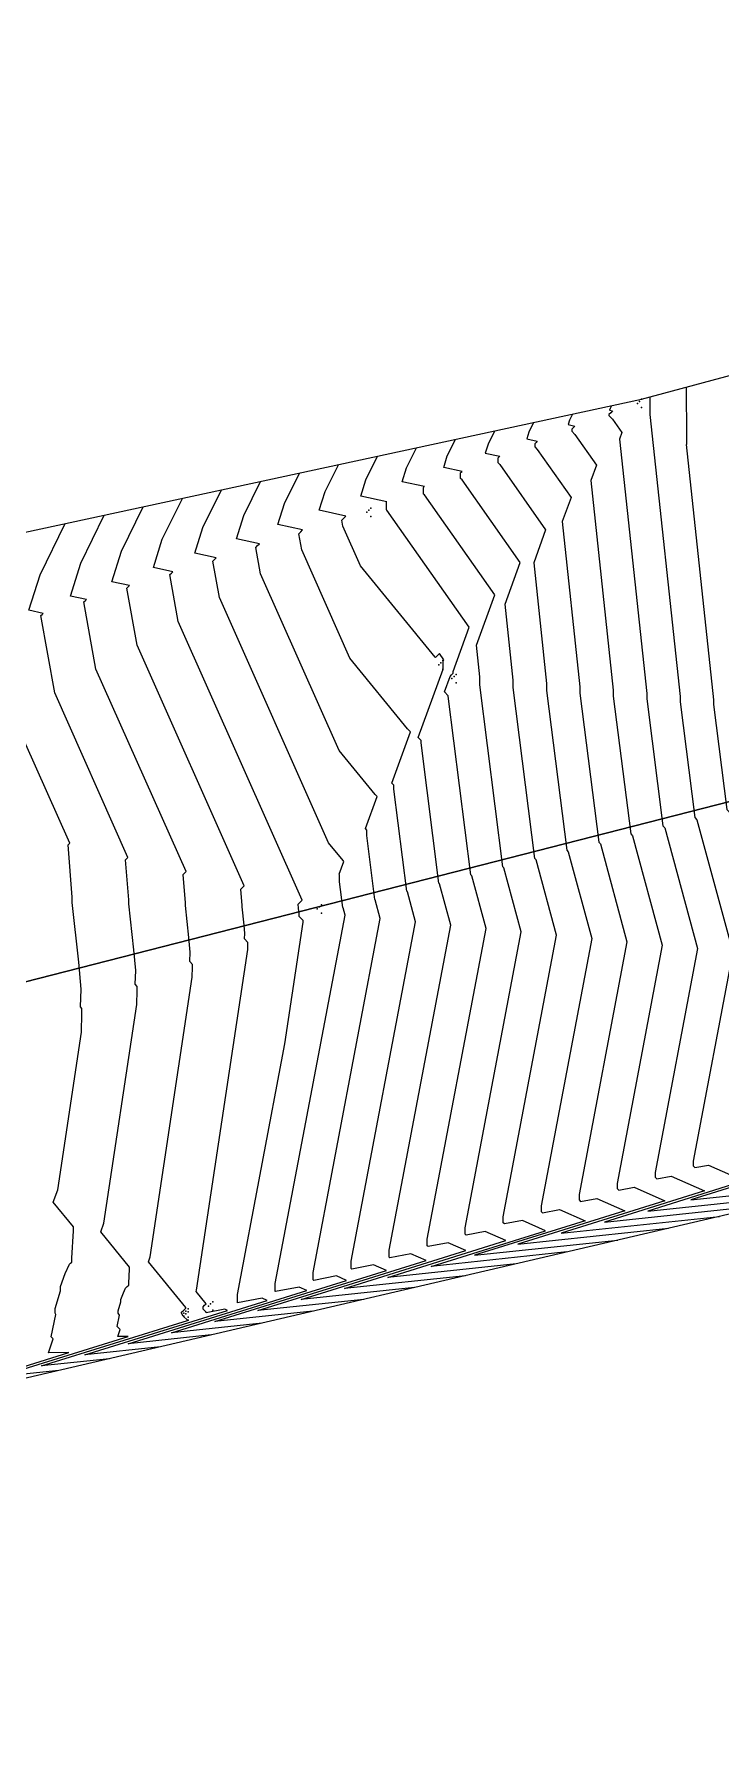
# Model space of a CAD drawing. Header units: metres. Extents: x 419582 to 423558, y 4805372 to 4807539.
# Drawn here: x 420414.8 to 420447.7, y 4805679.5 to 4805761.1 of the extents above; entities that cross this region are included whole.
import ezdxf

# ---------------------------------------------------------------- set-up
doc = ezdxf.new("R2010")
doc.units = ezdxf.units.M
for name, color, linetype in [('C-TINN', 4, 'Continuous'), ('C-TINN-BNDY', 110, 'Continuous'), ('C-TOPO-MAJR', 9, 'Continuous'), ('C-TOPO-MINR', 8, 'Continuous')]:
    doc.layers.add(name, color=color, linetype=linetype)

msp = doc.modelspace()

# ---------------------------------------------------------------- linework, layer by layer
at = {"color": 31, "lineweight": 30, "true_color": 0xffbd7a, "elevation": 1718.013}
msp.add_lwpolyline([(423449.834, 4807399.592), (423130.593, 4807500.114), (421950.92, 4806612.998), (421795.045, 4806430.988), (421305.015, 4806147.038), (421305.015, 4806147.038), (420630.083, 4805770.97), (419765.157, 4805549.54), (419617.356, 4805580.088)], dxfattribs=at)
at = {"layer": 'C-TINN', "color": 4, "linetype": 'Continuous', "lineweight": -3}
for p in [(420443.71, 4805743.45, 1631.77), (420443.81, 4805743.55, 1631.77), (420443.91, 4805743.65, 1631.77), (420443.91, 4805743.25, 1631.77), (420430.75, 4805738.24, 1624.58), (420430.85, 4805738.34, 1624.58), (420430.95, 4805738.44, 1624.58), (420430.95, 4805738.04, 1624.58), (420434.2, 4805730.93, 1623.97), (420434.3, 4805731.03, 1623.97), (420434.4, 4805731.13, 1623.97), (420434.4, 4805730.73, 1623.97), (420434.83, 4805730.27, 1625.29), (420434.93, 4805730.37, 1625.29), (420435.03, 4805730.47, 1625.29), (420435.03, 4805730.07, 1625.29), (420428.58, 4805719.44, 1620.33), (420428.38, 4805719.24, 1620.33), (420428.48, 4805719.34, 1620.33), (420428.58, 4805719.04, 1620.33), (420421.99, 4805699.88, 1618.04), (420422.09, 4805699.98, 1618.04), (420422.09, 4805699.84, 1618.01), (420422.19, 4805700.08, 1618.04), (420422.19, 4805699.94, 1618.01), (420423.17, 4805700.22, 1619.35), (420423.27, 4805700.32, 1619.35), (420423.37, 4805700.42, 1619.35), (420423.37, 4805700.02, 1619.35), (420421.99, 4805699.74, 1618.01), (420422.19, 4805699.68, 1618.04), (420422.19, 4805699.54, 1618.01)]:
    msp.add_point(p, dxfattribs=at)
at = {"layer": 'C-TINN-BNDY', "color": 110, "linetype": 'Continuous', "lineweight": -3, "flags": 128}
for points in [[(419987.22, 4805626.86), (420067.42, 4805642.58), (420130.36, 4805657.89), (420174.19, 4805669.18), (420298.87, 4805712.34), (420443.91, 4805743.65), (420493.5, 4805756.98)], [(420641.64, 4805749.79), (420396.34, 4805692.54), (420350.89, 4805680.81), (420176.36, 4805633.4), (420029.12, 4805597.02), (419709.39, 4805488.05)]]:
    msp.add_lwpolyline(points, dxfattribs=at)
at = {"layer": 'C-TOPO-MAJR', "color": 9, "linetype": 'Continuous', "lineweight": -3, "flags": 128}
for points, elevation in [([(420440.603, 4805742.936), (420440.458, 4805742.642), (420440.394, 4805742.439), (420440.72, 4805742.367), (420440.644, 4805742.292), (420440.569, 4805742.217), (420440.569, 4805742.118), (420440.72, 4805741.967), (420441.752, 4805740.5), (420441.484, 4805739.759), (420442.558, 4805729.724), (420442.558, 4805729.433), (420443.392, 4805722.831), (420443.479, 4805722.744), (420444.899, 4805717.503), (420442.737, 4805706.09), (420442.737, 4805705.847), (420442.815, 4805705.768), (420443.549, 4805705.909), (420445.017, 4805705.258), (420440.056, 4805703.711), (420447.639, 4805704.513)], 1630), ([(420435.471, 4805701.673), (420429.687, 4805701.061), (420435.498, 4805702.874), (420434.642, 4805703.253), (420433.686, 4805703.07), (420433.644, 4805703.111), (420433.644, 4805703.428), (420436.461, 4805718.298), (420435.775, 4805720.829), (420435.733, 4805720.871), (420434.653, 4805729.425), (420434.653, 4805729.448), (420434.465, 4805729.637), (420434.736, 4805730.371), (420434.814, 4805730.449), (420434.892, 4805730.527), (420434.892, 4805730.615), (420435.656, 4805732.73), (420431.707, 4805738.344), (420431.695, 4805738.356), (420431.695, 4805738.733), (420431.701, 4805738.738), (420431.707, 4805738.744), (420430.462, 4805739.016), (420430.705, 4805739.793), (420431.26, 4805740.919)], 1625), ([(420423.304, 4805698.833), (420419.318, 4805698.412), (420425.979, 4805700.489), (420425.735, 4805700.597), (420424.557, 4805700.371), (420424.552, 4805700.376), (420424.552, 4805700.766), (420426.826, 4805712.77), (420427.704, 4805718.606), (420427.706, 4805718.673), (420427.706, 4805718.692), (420427.515, 4805718.883), (420427.518, 4805718.948), (420427.509, 4805719.046), (420427.486, 4805719.264), (420427.486, 4805719.282), (420427.47, 4805719.473), (420427.566, 4805719.569), (420427.662, 4805719.665), (420421.721, 4805733.01), (420421.321, 4805735.25), (420421.392, 4805735.32), (420421.462, 4805735.391), (420420.531, 4805735.594), (420420.953, 4805736.945), (420421.917, 4805738.902)], 1620)]:
    msp.add_lwpolyline(points, dxfattribs=dict(at, elevation=elevation))
at = {"layer": 'C-TOPO-MINR', "color": 8, "linetype": 'Continuous', "lineweight": -3, "flags": 128}
for points, elevation in [([(420446.061, 4805744.228), (420446.056, 4805744.224), (420446.052, 4805744.219), (420446.068, 4805741.852), (420446.068, 4805741.498), (420446.056, 4805741.487), (420446.045, 4805741.475), (420447.353, 4805729.248), (420447.353, 4805729.027), (420447.988, 4805724.008), (420448.102, 4805723.893), (420449.961, 4805717.027), (420448.192, 4805707.687), (420448.192, 4805707.488), (420448.293, 4805707.388), (420448.893, 4805707.503), (420450.729, 4805706.689), (420446.277, 4805705.301), (420454.939, 4805706.216)], 1633), ([(420442.471, 4805743.339), (420442.408, 4805743.211), (420442.381, 4805743.123), (420442.522, 4805743.092), (420442.433, 4805743.003), (420442.343, 4805742.913), (420442.343, 4805742.871), (420442.522, 4805742.692), (420442.971, 4805742.054), (420442.855, 4805741.731), (420444.157, 4805729.565), (420444.157, 4805729.298), (420444.924, 4805723.223), (420445.02, 4805723.127), (420446.586, 4805717.345), (420444.555, 4805706.622), (420444.555, 4805706.394), (420444.641, 4805706.308), (420445.33, 4805706.441), (420446.921, 4805705.735), (420442.13, 4805704.241), (420450.072, 4805705.08)], 1631), ([(420444.312, 4805743.758), (420444.311, 4805743.757), (420444.311, 4805743.756), (420444.314, 4805743.314), (420444.314, 4805742.922), (420444.311, 4805742.92), (420444.309, 4805742.918), (420445.755, 4805729.407), (420445.755, 4805729.163), (420446.456, 4805723.615), (420446.561, 4805723.51), (420448.274, 4805717.186), (420446.374, 4805707.155), (420446.374, 4805706.941), (420446.467, 4805706.848), (420447.112, 4805706.972), (420448.825, 4805706.212), (420444.203, 4805704.771), (420452.506, 4805705.648)], 1632), ([(420438.734, 4805742.533), (420438.507, 4805742.072), (420438.408, 4805741.754), (420438.917, 4805741.643), (420438.856, 4805741.581), (420438.794, 4805741.52), (420438.794, 4805741.366), (420438.917, 4805741.243), (420440.533, 4805738.946), (420440.114, 4805737.787), (420440.96, 4805729.882), (420440.96, 4805729.568), (420441.86, 4805722.439), (420441.939, 4805722.361), (420443.211, 4805717.662), (420440.918, 4805705.558), (420440.918, 4805705.3), (420440.989, 4805705.229), (420441.768, 4805705.378), (420443.113, 4805704.781), (420437.982, 4805703.181), (420445.205, 4805703.945)], 1629), ([(420440.338, 4805702.809), (420433.834, 4805702.121), (420439.305, 4805703.828), (420438.205, 4805704.316), (420437.338, 4805704.149), (420437.281, 4805704.206), (420437.281, 4805704.493), (420439.836, 4805717.98), (420438.857, 4805721.595), (420438.797, 4805721.655), (420437.763, 4805729.839), (420437.763, 4805730.199), (420437.373, 4805733.843), (420438.094, 4805735.838), (420435.312, 4805739.794), (420435.245, 4805739.861), (420435.245, 4805740.126), (420435.278, 4805740.16), (420435.312, 4805740.194), (420434.435, 4805740.385), (420434.606, 4805740.933), (420434.997, 4805741.726)], 1627), ([(420436.865, 4805742.129), (420436.557, 4805741.502), (420436.422, 4805741.07), (420437.115, 4805740.918), (420437.067, 4805740.871), (420437.019, 4805740.823), (420437.019, 4805740.613), (420437.115, 4805740.518), (420439.313, 4805737.392), (420438.744, 4805735.815), (420439.362, 4805730.041), (420439.362, 4805729.704), (420440.329, 4805722.047), (420440.398, 4805721.978), (420441.523, 4805717.821), (420439.1, 4805705.025), (420439.1, 4805704.753), (420439.164, 4805704.689), (420439.986, 4805704.847), (420441.209, 4805704.305), (420435.908, 4805702.651), (420442.772, 4805703.377)], 1628), ([(420437.905, 4805702.241), (420431.761, 4805701.591), (420437.402, 4805703.351), (420436.423, 4805703.785), (420435.512, 4805703.609), (420435.463, 4805703.658), (420435.463, 4805703.96), (420438.148, 4805718.139), (420437.316, 4805721.212), (420437.265, 4805721.263), (420436.165, 4805729.974), (420436.165, 4805730.358), (420436.003, 4805731.87), (420436.875, 4805734.284), (420433.51, 4805739.069), (420433.47, 4805739.108), (420433.47, 4805739.429), (420433.49, 4805739.449), (420433.51, 4805739.469), (420432.449, 4805739.701), (420432.656, 4805740.363), (420433.128, 4805741.323)], 1626), ([(420430.604, 4805700.537), (420425.539, 4805700.002), (420431.69, 4805701.92), (420431.079, 4805702.191), (420430.034, 4805701.99), (420430.007, 4805702.017), (420430.007, 4805702.363), (420433.086, 4805718.616), (420432.694, 4805720.063), (420432.67, 4805720.087), (420432.052, 4805724.978), (420432.052, 4805725.162), (420431.944, 4805725.27), (420432.849, 4805727.721), (420432.702, 4805727.868), (420429.943, 4805731.251), (420427.635, 4805736.436), (420427.497, 4805737.208), (420427.587, 4805737.298), (420427.677, 4805737.388), (420426.49, 4805737.647), (420426.804, 4805738.654), (420427.522, 4805740.112)], 1623), ([(420433.038, 4805701.105), (420427.613, 4805700.531), (420433.594, 4805702.397), (420432.861, 4805702.722), (420431.86, 4805702.53), (420431.826, 4805702.564), (420431.826, 4805702.896), (420434.773, 4805718.457), (420434.235, 4805720.446), (420434.202, 4805720.479), (420433.352, 4805727.201), (420433.352, 4805727.305), (420433.204, 4805727.453), (420434.41, 4805730.72), (420434.412, 4805730.722), (420434.414, 4805730.724), (420434.414, 4805731.115), (420434.437, 4805731.177), (420434.23, 4805731.47), (420434.135, 4805731.375), (420434.04, 4805731.28), (420434.03, 4805731.29), (420430.454, 4805735.674), (420429.607, 4805737.578), (420429.556, 4805737.861), (420429.652, 4805737.958), (420429.748, 4805738.054), (420428.476, 4805738.332), (420428.755, 4805739.224), (420429.391, 4805740.516)], 1624), ([(420425.737, 4805699.401), (420421.392, 4805698.942), (420427.882, 4805700.966), (420427.516, 4805701.128), (420426.383, 4805700.911), (420426.37, 4805700.923), (420426.37, 4805701.298), (420429.711, 4805718.934), (420429.612, 4805719.297), (420429.606, 4805719.303), (420429.451, 4805720.53), (420429.451, 4805720.876), (420429.424, 4805720.903), (420429.651, 4805721.518), (420429.614, 4805721.555), (420428.922, 4805722.404), (420423.692, 4805734.152), (420423.38, 4805735.903), (420423.457, 4805735.98), (420423.534, 4805736.056), (420422.517, 4805736.279), (420422.903, 4805737.515), (420423.785, 4805739.306)], 1621), ([(420428.171, 4805699.969), (420423.465, 4805699.472), (420429.786, 4805701.443), (420429.298, 4805701.66), (420428.208, 4805701.45), (420428.189, 4805701.47), (420428.189, 4805701.831), (420431.398, 4805718.775), (420431.153, 4805719.68), (420431.138, 4805719.695), (420430.752, 4805722.754), (420430.752, 4805723.019), (420430.684, 4805723.086), (420431.25, 4805724.62), (420431.158, 4805724.712), (420429.433, 4805726.827), (420425.664, 4805735.294), (420425.439, 4805736.556), (420425.522, 4805736.639), (420425.605, 4805736.722), (420424.503, 4805736.963), (420424.854, 4805738.085), (420425.654, 4805739.709)], 1622), ([(420420.87, 4805698.265), (420417.244, 4805697.882), (420424.075, 4805700.012), (420423.954, 4805700.066), (420423.062, 4805699.895), (420423.055, 4805699.929), (420422.908, 4805700.076), (420422.914, 4805700.147), (420422.908, 4805700.183), (420422.981, 4805700.256), (420423.055, 4805700.329), (420422.572, 4805700.919), (420422.595, 4805700.98), (420425.049, 4805717.289), (420425.056, 4805717.561), (420425.056, 4805717.637), (420424.894, 4805717.799), (420424.907, 4805718.061), (420424.872, 4805718.456), (420424.776, 4805719.337), (420424.776, 4805719.411), (420424.713, 4805720.181), (420424.796, 4805720.263), (420424.879, 4805720.346), (420419.749, 4805731.868), (420419.262, 4805734.597), (420419.326, 4805734.661), (420419.39, 4805734.725), (420418.544, 4805734.91), (420419.002, 4805736.376), (420420.048, 4805738.499)], 1619), ([(420416.003, 4805697.129), (420413.096, 4805696.822), (420419.318, 4805698.762), (420418.835, 4805698.754), (420418.943, 4805699.095), (420418.796, 4805699.242), (420418.912, 4805699.78), (420418.845, 4805699.883), (420418.845, 4805699.992), (420418.978, 4805700.425), (420418.978, 4805700.531), (420419.092, 4805700.849), (420419.199, 4805701.073), (420419.274, 4805701.149), (420419.35, 4805701.225), (420419.35, 4805701.322), (420419.389, 4805701.991), (420419.389, 4805702.086), (420418.012, 4805703.767), (420418.164, 4805704.182), (420419.74, 4805714.656), (420419.757, 4805715.337), (420419.757, 4805715.528), (420419.653, 4805715.633), (420419.686, 4805716.289), (420419.596, 4805717.278), (420419.357, 4805719.482), (420419.357, 4805719.668), (420419.2, 4805721.595), (420419.256, 4805721.651), (420419.313, 4805721.708), (420415.807, 4805729.584), (420415.145, 4805733.291), (420415.196, 4805733.342), (420415.247, 4805733.393), (420414.572, 4805733.541), (420415.101, 4805735.236), (420416.311, 4805737.692)], 1617), ([(420418.436, 4805697.697), (420415.17, 4805697.352), (420422.162, 4805699.532), (420422.157, 4805699.532), (420422.158, 4805699.536), (420421.958, 4805699.735), (420421.96, 4805699.74), (420421.869, 4805699.88), (420421.869, 4805699.884), (420421.874, 4805699.901), (420421.874, 4805699.905), (420421.879, 4805699.917), (420421.883, 4805699.926), (420421.982, 4805700.025), (420422.081, 4805700.124), (420422.081, 4805700.128), (420422.082, 4805700.154), (420422.082, 4805700.157), (420420.292, 4805702.343), (420420.379, 4805702.581), (420422.395, 4805715.973), (420422.407, 4805716.449), (420422.407, 4805716.583), (420422.274, 4805716.716), (420422.296, 4805717.175), (420422.234, 4805717.867), (420422.067, 4805719.409), (420422.067, 4805719.539), (420421.957, 4805720.888), (420422.026, 4805720.957), (420422.096, 4805721.027), (420417.778, 4805730.726), (420417.204, 4805733.944), (420417.261, 4805734.001), (420417.319, 4805734.059), (420416.558, 4805734.225), (420417.052, 4805735.806), (420418.18, 4805738.096)], 1618), ([(420411.023, 4805696.292), (420416.474, 4805697.992), (420415.514, 4805697.976), (420415.727, 4805698.654), (420415.633, 4805698.748), (420415.864, 4805699.82), (420415.822, 4805699.885), (420415.822, 4805700.1), (420416.083, 4805700.949), (420416.083, 4805701.157), (420416.305, 4805701.782), (420416.515, 4805702.221), (420416.567, 4805702.273), (420416.619, 4805702.325), (420416.619, 4805702.517), (420416.696, 4805703.829), (420416.696, 4805704.015), (420415.732, 4805705.191), (420415.948, 4805705.783), (420417.085, 4805713.34), (420417.108, 4805714.225), (420417.108, 4805714.474), (420417.032, 4805714.549), (420417.075, 4805715.403), (420416.958, 4805716.689), (420416.648, 4805719.554), (420416.648, 4805719.796), (420416.443, 4805722.302), (420416.486, 4805722.346), (420416.53, 4805722.389), (420413.835, 4805728.441)], 1616)]:
    msp.add_lwpolyline(points, dxfattribs=dict(at, elevation=elevation))

doc.saveas('drawing.dxf')
